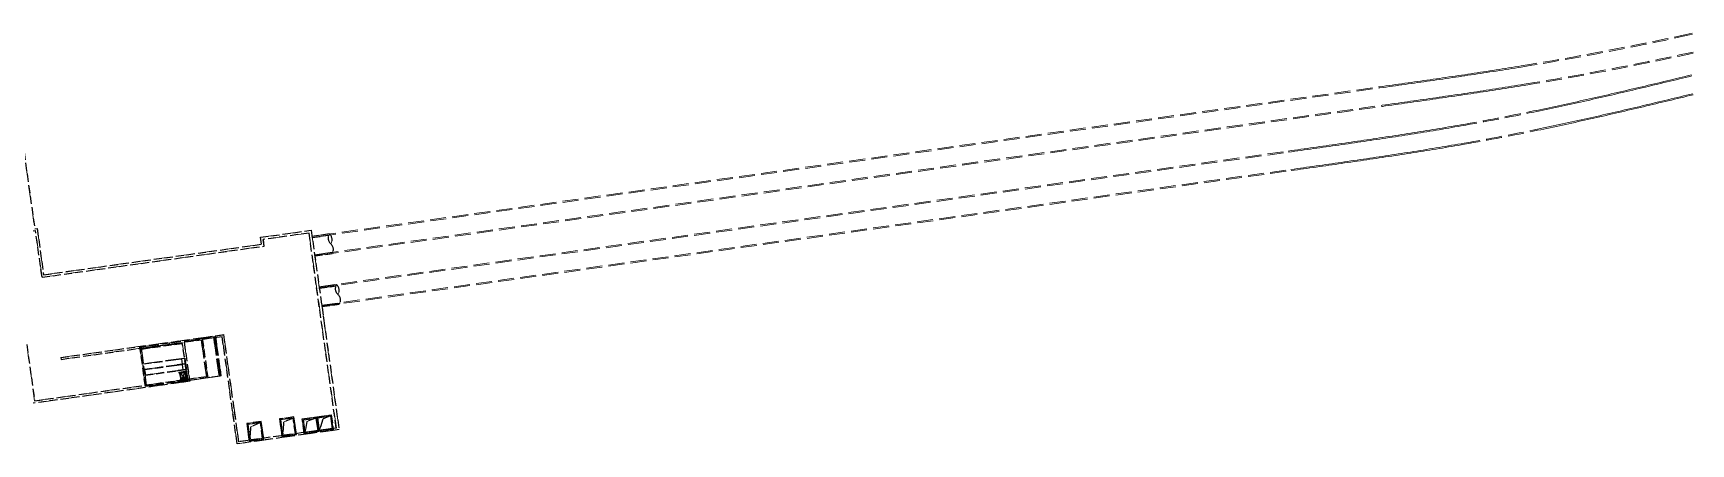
# Model space of a CAD drawing. Extents: x 0 to 531375, y 0 to 4335249.
# Drawn here: x 490131 to 490652, y 4325308 to 4325437 of the extents above; entities that cross this region are included whole.
import ezdxf

# ---------------------------------------------------------------- set-up
doc = ezdxf.new("R2010")
doc.units = 0
doc.linetypes.add('DASH', pattern=[0.35, 0.25, -0.1])
doc.layers.get('0').update_dxf_attribs({"lineweight": 15})
doc.layers.add('地铁', color=4, linetype='Continuous', lineweight=15)

# ---------------------------------------------------------------- blocks, each defined once
blk = doc.blocks.new('总图提取 2015 11 6')
at = {"layer": '地铁', "linetype": 'DASH', "lineweight": -3, "ltscale": 10}
for p, q in [((99172.31, 292959.46), (99173.05, 292959.56)), ((99175.1, 292944.91), (99173.05, 292959.56)), ((99175.1, 292944.91), (99244.94, 292954.69)), ((99244.05, 292955.27), (99243.75, 292957.45)), ((99259.01, 292958.78), (99244.65, 292956.77)), ((99244.94, 292954.69), (99244.65, 292956.77)), ((99267.59, 292897.53), (99259.01, 292958.78)), ((99265.44, 292958.52), (99259.96, 292957.76)), ((99260.01, 292957.42), (99265.27, 292958.14)), ((99260.77, 292951.97), (99266.42, 292952.75)), ((99260.82, 292951.62), (99266.26, 292952.37)), ((99267.68, 292942.57), (99262.2, 292941.81)), ((99262.24, 292941.47), (99267.51, 292942.19)), ((99263.01, 292936.02), (99268.66, 292936.8)), ((99263.06, 292935.67), (99268.49, 292936.42)), ((99170.29, 292923.73), (99172.76, 292906.08)), ((99180.99, 292919.7), (99232.23, 292926.87)), ((99181.08, 292919.11), (99219.19, 292924.44)), ((99206.35, 292922.39), (99219.06, 292924.17)), ((99206.36, 292922.34), (99219.07, 292924.12)), ((99220.82, 292912.81), (99219.19, 292924.44)), ((99236.94, 292893.23), (99232.23, 292926.87)), ((99180.99, 292919.7), (99181.08, 292919.11)), ((99207, 292917.74), (99219.71, 292919.52)), ((99207.01, 292917.69), (99219.99, 292919.51)), ((99207.01, 292917.69), (99219.72, 292919.47)), ((99207.01, 292917.65), (99216.48, 292918.97)), ((99207.25, 292915.95), (99220.08, 292917.74)), ((99207.26, 292915.91), (99220.24, 292917.72)), ((99207.26, 292915.91), (99220.24, 292917.72)), ((99207.26, 292915.91), (99220.24, 292917.72)), ((99220.08, 292917.7), (99207.26, 292915.91)), ((99216.09, 292917.18), (99220.08, 292917.74)), ((99216.35, 292918.96), (99219.84, 292919.45)), ((99216.6, 292917.17), (99220.09, 292917.66)), ((99218.9, 292919.31), (99219.14, 292917.61)), ((99219.84, 292919.45), (99220.08, 292917.74)), ((99219.99, 292919.51), (99220.24, 292917.72)), ((99220.09, 292917.66), (99220.33, 292915.96)), ((99220.24, 292917.72), (99220.49, 292915.94)), ((99172.76, 292906.08), (99220.82, 292912.81)), ((99206.74, 292917.28), (99206.89, 292916.22)), ((99206.99, 292915.5), (99207.14, 292914.44)), ((99207.26, 292915.87), (99216.73, 292917.19)), ((99207.38, 292915.56), (99207.53, 292914.49)), ((99207.5, 292914.16), (99220.33, 292915.96)), ((99207.51, 292914.12), (99220.49, 292915.94)), ((99207.51, 292914.12), (99220.49, 292915.94)), ((99220.33, 292915.92), (99207.51, 292914.12)), ((99216.34, 292915.4), (99220.33, 292915.96)), ((99218.19, 292915.1, 0), (99220.64, 292915.45, 0)), ((99218.22, 292914.87, 0), (99218.19, 292915.1, 0)), ((99218.22, 292914.87, 0), (99218.19, 292915.1, 0)), ((99218.19, 292915.1, 0), (99218.24, 292914.69, 0)), ((99218.19, 292915.1, 0), (99218.24, 292914.69, 0)), ((99218.24, 292914.69, 0), (99218.48, 292914.72, 0)), ((99218.24, 292914.69, 0), (99218.48, 292914.72, 0)), ((99218.3, 292915.12, 0), (99220.64, 292915.45, 0)), ((99218.46, 292914.9, 0), (99220.44, 292915.18, 0)), ((99218.79, 292912.52, 0), (99218.46, 292914.9, 0)), ((99218.48, 292914.72, 0), (99218.46, 292914.9, 0)), ((99218.48, 292914.72, 0), (99218.46, 292914.9, 0)), ((99218.76, 292912.7, 0), (99218.53, 292912.67, 0)), ((99218.76, 292912.7, 0), (99218.53, 292912.67, 0)), ((99218.53, 292912.67, 0), (99218.58, 292912.25, 0)), ((99218.53, 292912.67, 0), (99218.58, 292912.25, 0)), ((99218.58, 292912.25, 0), (99220.92, 292912.58, 0)), ((99218.58, 292912.25, 0), (99220.92, 292912.58, 0)), ((99218.64, 292914.77, 0), (99219.97, 292914.96, 0)), ((99218.64, 292914.77, 0), (99219.97, 292914.96, 0)), ((99218.93, 292912.69, 0), (99218.64, 292914.77, 0)), ((99220.27, 292912.88, 0), (99218.64, 292914.77, 0)), ((99218.93, 292912.69, 0), (99218.64, 292914.77, 0)), ((99220.27, 292912.88, 0), (99218.64, 292914.77, 0)), ((99218.79, 292912.52, 0), (99218.76, 292912.7, 0)), ((99218.79, 292912.52, 0), (99218.76, 292912.7, 0)), ((99219.99, 292913.45, 0), (99218.79, 292912.52, 0)), ((99219.99, 292913.45, 0), (99218.79, 292912.52, 0)), ((99220.77, 292912.8, 0), (99218.79, 292912.52, 0)), ((99218.93, 292912.69, 0), (99219.97, 292914.96, 0)), ((99218.93, 292912.69, 0), (99219.97, 292914.96, 0)), ((99220.27, 292912.88, 0), (99218.93, 292912.69, 0)), ((99220.27, 292912.88, 0), (99218.93, 292912.69, 0)), ((99219.15, 292917.53), (99219.39, 292915.83)), ((99219.97, 292914.96, 0), (99220.27, 292912.88, 0)), ((99219.97, 292914.96, 0), (99220.27, 292912.88, 0)), ((99220.44, 292915.18, 0), (99219.99, 292913.45, 0)), ((99220.44, 292915.18, 0), (99219.99, 292913.45, 0)), ((99220.17, 292914.74, 0), (99220.33, 292914.76, 0)), ((99220.17, 292914.74, 0), (99220.33, 292914.76, 0)), ((99220.39, 292913.15, 0), (99220.17, 292914.74, 0)), ((99220.39, 292913.15, 0), (99220.17, 292914.74, 0)), ((99220.33, 292914.76, 0), (99220.55, 292913.17, 0)), ((99220.33, 292914.76, 0), (99220.55, 292913.17, 0)), ((99220.55, 292913.17, 0), (99220.39, 292913.15, 0)), ((99220.55, 292913.17, 0), (99220.39, 292913.15, 0)), ((99220.44, 292915.18, 0), (99220.77, 292912.8, 0)), ((99220.86, 292913.86, 0), (99220.64, 292915.45, 0)), ((99220.8, 292912.56, 0), (99221.04, 292912.6, 0)), ((99220.8, 292912.56, 0), (99221.04, 292912.6, 0)), ((99221.04, 292912.6, 0), (99220.86, 292913.86, 0)), ((99221.04, 292912.6, 0), (99220.86, 292913.86, 0)), ((99267.59, 292897.53), (99236.94, 292893.23))]:
    blk.add_line(p, q, dxfattribs=at)
for points in [[(99166.04, 293008.55), (99172.82, 292960.14), (99173.56, 292960.24), (99175.6, 292945.68), (99244.05, 292955.27), (99243.75, 292957.45), (99259.69, 292959.68), (99263.47, 292932.75), (99263.67, 292931.28), (99268.47, 292897.04), (99236.43, 292892.56), (99231.72, 292926.2), (99219.78, 292924.53), (99221.51, 292912.2), (99172.27, 292905.3)], [(99225.47, 292925.73), (99229.6, 292926.31), (99231.34, 292913.88), (99227.21, 292913.3)], [(99225.47, 292925.73), (99229.31, 292926.26), (99231.05, 292913.84), (99227.21, 292913.3)], [(99225.47, 292925.73), (99229.01, 292926.22), (99230.75, 292913.79), (99227.21, 292913.3)], [(99243.72, 292899.23), (99240.67, 292897.92), (99240.46, 292893.73)], [(99254.02, 292900.67), (99250.97, 292899.36), (99250.76, 292895.17)], [(99261.19, 292900.67), (99258.35, 292899.57), (99257.79, 292896.15)], [(99265.75, 292901.31), (99263.35, 292900.33), (99262.34, 292896.79)]]:
    blk.add_lwpolyline(points, dxfattribs=at)
for points in [[(99205.86, 292922.98), (99225.47, 292925.73), (99227.21, 292913.3), (99207.6, 292910.55)], [(99206.32, 292922.64), (99225.13, 292925.28), (99226.76, 292913.64), (99207.94, 292911)], [(99243.98, 292899.57), (99239.42, 292898.93), (99240.2, 292893.39), (99244.76, 292894.02)], [(99243.72, 292899.23), (99239.76, 292898.68), (99240.46, 292893.73), (99244.42, 292894.28)], [(99254.28, 292901.01), (99249.72, 292900.38), (99250.5, 292894.83), (99255.05, 292895.47)], [(99254.02, 292900.67), (99250.06, 292900.12), (99250.75, 292895.17), (99254.72, 292895.72)], [(99256.89, 292900.37), (99261.45, 292901.01), (99262.09, 292896.45), (99257.53, 292895.81)], [(99257.23, 292900.11), (99261.19, 292900.67), (99261.75, 292896.71), (99257.79, 292896.15)], [(99261.45, 292901.01), (99266, 292901.65), (99266.64, 292897.09), (99262.09, 292896.45)], [(99261.79, 292900.75), (99265.75, 292901.31), (99266.3, 292897.35), (99262.34, 292896.79)]]:
    blk.add_lwpolyline(points, close=True, dxfattribs=at)
at = {"layer": '地铁', "linetype": 'DASH', "lineweight": -3, "ltscale": 10, "extrusion": (-8.07282e-12, 1.72208e-12, -1)}
for centre, start_param, end_param in [((99267.75, 292957.26), 3.16363, 4.427494), ((99263.55, 292956.7), 0.022037, 1.285901), ((99263.95, 292953.63), 0.022037, 1.285901), ((99269.98, 292941.31), 3.16363, 4.427494), ((99265.78, 292940.75), 0.022037, 1.285901), ((99266.19, 292937.68), 0.022037, 1.285901)]:
    blk.add_ellipse(centre, major_axis=(1.86, 1.86), ratio=1, start_param=start_param, end_param=end_param, dxfattribs=at)
blk = doc.blocks.new('A$C1FB5052D')
blk.add_blockref('总图提取 2015 11 6', (-107044.53, -294821.73))
blk = doc.blocks.new('天津2000地铁')
at = {"layer": '地铁', "linetype": 'DASH', "ltscale": 20}
for p, q in [((-7352.74, -1800.55), (-7351.76, -1800.34)), ((-7352.66, -1800.89), (-7351.69, -1800.68)), ((-7351.76, -1800.34), (-7350.79, -1800.12)), ((-7351.69, -1800.68), (-7350.71, -1800.47)), ((-7351.49, -1806.27), (-7350.51, -1806.05)), ((-7351.42, -1806.61), (-7350.44, -1806.4)), ((-7422.3, -1813.17), (-7421.32, -1813.02)), ((-7421.32, -1813.02), (-7420.33, -1812.87)), ((-7420.33, -1812.87), (-7419.34, -1812.73)), ((-7420.28, -1813.22), (-7419.29, -1813.07)), ((-7419.34, -1812.73), (-7418.35, -1812.58)), ((-7419.29, -1813.07), (-7418.3, -1812.92)), ((-7418.35, -1812.58), (-7417.37, -1812.43)), ((-7418.3, -1812.92), (-7417.32, -1812.77)), ((-7417.37, -1812.43), (-7416.38, -1812.28)), ((-7417.32, -1812.77), (-7416.33, -1812.62)), ((-7416.38, -1812.28), (-7415.4, -1812.13)), ((-7416.33, -1812.62), (-7415.34, -1812.47)), ((-7415.4, -1812.13), (-7414.41, -1811.98)), ((-7415.34, -1812.47), (-7414.36, -1812.32)), ((-7414.41, -1811.98), (-7413.42, -1811.82)), ((-7414.36, -1812.32), (-7413.37, -1812.17)), ((-7413.42, -1811.82), (-7412.44, -1811.67)), ((-7413.37, -1812.17), (-7412.38, -1812.02)), ((-7412.44, -1811.67), (-7411.45, -1811.52)), ((-7412.38, -1812.02), (-7411.4, -1811.86)), ((-7411.45, -1811.52), (-7410.47, -1811.36)), ((-7411.4, -1811.86), (-7410.41, -1811.71)), ((-7410.47, -1811.36), (-7409.48, -1811.21)), ((-7410.41, -1811.71), (-7409.43, -1811.55)), ((-7409.48, -1811.21), (-7408.5, -1811.05)), ((-7409.43, -1811.55), (-7408.44, -1811.4)), ((-7408.5, -1811.05), (-7407.51, -1810.89)), ((-7408.44, -1811.4), (-7407.46, -1811.24)), ((-7407.51, -1810.89), (-7406.53, -1810.74)), ((-7407.46, -1811.24), (-7406.47, -1811.08)), ((-7406.53, -1810.74), (-7405.54, -1810.58)), ((-7406.47, -1811.08), (-7405.49, -1810.92)), ((-7405.54, -1810.58), (-7404.56, -1810.42)), ((-7405.49, -1810.92), (-7404.5, -1810.76)), ((-7782.09, -1863.63), (-7449.01, -1816.98)), ((-7782.04, -1863.98), (-7448.96, -1817.33)), ((-7449.01, -1816.98), (-7448.02, -1816.84)), ((-7448.96, -1817.33), (-7447.97, -1817.19)), ((-7448.02, -1816.84), (-7447.03, -1816.7)), ((-7447.97, -1817.19), (-7446.98, -1817.05)), ((-7447.03, -1816.7), (-7446.04, -1816.57)), ((-7446.98, -1817.05), (-7445.99, -1816.91)), ((-7446.04, -1816.57), (-7445.05, -1816.43)), ((-7445.99, -1816.91), (-7445, -1816.77)), ((-7445.05, -1816.43), (-7444.06, -1816.29)), ((-7445, -1816.77), (-7444.01, -1816.63)), ((-7444.06, -1816.29), (-7443.07, -1816.15)), ((-7444.01, -1816.63), (-7443.02, -1816.5)), ((-7443.07, -1816.15), (-7442.08, -1816.01)), ((-7443.02, -1816.5), (-7442.03, -1816.36)), ((-7442.08, -1816.01), (-7441.09, -1815.87)), ((-7442.03, -1816.36), (-7441.04, -1816.22)), ((-7441.09, -1815.87), (-7440.1, -1815.73)), ((-7441.04, -1816.22), (-7440.05, -1816.08)), ((-7440.1, -1815.73), (-7439.11, -1815.59)), ((-7440.05, -1816.08), (-7439.06, -1815.94)), ((-7439.11, -1815.59), (-7438.12, -1815.45)), ((-7439.06, -1815.94), (-7438.07, -1815.8)), ((-7438.12, -1815.45), (-7437.13, -1815.31)), ((-7438.07, -1815.8), (-7437.08, -1815.66)), ((-7437.13, -1815.31), (-7436.14, -1815.17)), ((-7437.08, -1815.66), (-7436.09, -1815.52)), ((-7436.14, -1815.17), (-7435.15, -1815.03)), ((-7436.09, -1815.52), (-7435.1, -1815.38)), ((-7435.15, -1815.03), (-7434.16, -1814.89)), ((-7435.1, -1815.38), (-7434.11, -1815.24)), ((-7434.16, -1814.89), (-7433.17, -1814.75)), ((-7434.11, -1815.24), (-7433.12, -1815.09)), ((-7433.17, -1814.75), (-7432.18, -1814.61)), ((-7433.12, -1815.09), (-7432.13, -1814.95)), ((-7432.18, -1814.61), (-7431.2, -1814.46)), ((-7432.13, -1814.95), (-7431.15, -1814.81)), ((-7431.2, -1814.46), (-7430.21, -1814.32)), ((-7431.15, -1814.81), (-7430.16, -1814.67)), ((-7430.21, -1814.32), (-7429.22, -1814.18)), ((-7430.16, -1814.67), (-7429.17, -1814.53)), ((-7429.22, -1814.18), (-7428.23, -1814.04)), ((-7429.17, -1814.53), (-7428.18, -1814.38)), ((-7428.23, -1814.04), (-7427.24, -1813.89)), ((-7428.18, -1814.38), (-7427.19, -1814.24)), ((-7427.24, -1813.89), (-7426.25, -1813.75)), ((-7427.19, -1814.24), (-7426.2, -1814.1)), ((-7426.25, -1813.75), (-7425.27, -1813.6)), ((-7426.2, -1814.1), (-7425.22, -1813.95)), ((-7425.27, -1813.6), (-7424.28, -1813.46)), ((-7425.22, -1813.95), (-7424.23, -1813.81)), ((-7424.28, -1813.46), (-7423.29, -1813.31)), ((-7424.23, -1813.81), (-7423.24, -1813.66)), ((-7423.29, -1813.31), (-7422.3, -1813.17)), ((-7423.24, -1813.66), (-7422.25, -1813.51)), ((-7422.25, -1813.51), (-7421.26, -1813.37)), ((-7421.26, -1813.37), (-7420.28, -1813.22)), ((-7417.48, -1818.36), (-7416.49, -1818.21)), ((-7416.49, -1818.21), (-7415.5, -1818.06)), ((-7415.5, -1818.06), (-7414.51, -1817.91)), ((-7415.45, -1818.41), (-7414.46, -1818.26)), ((-7414.51, -1817.91), (-7413.52, -1817.76)), ((-7414.46, -1818.26), (-7413.47, -1818.1)), ((-7413.52, -1817.76), (-7412.53, -1817.61)), ((-7413.47, -1818.1), (-7412.48, -1817.95)), ((-7412.53, -1817.61), (-7411.54, -1817.45)), ((-7412.48, -1817.95), (-7411.49, -1817.8)), ((-7411.54, -1817.45), (-7410.55, -1817.3)), ((-7411.49, -1817.8), (-7410.5, -1817.64)), ((-7410.55, -1817.3), (-7409.56, -1817.14)), ((-7410.5, -1817.64), (-7409.51, -1817.49)), ((-7409.56, -1817.14), (-7408.57, -1816.99)), ((-7409.51, -1817.49), (-7408.52, -1817.33)), ((-7408.57, -1816.99), (-7407.58, -1816.83)), ((-7408.52, -1817.33), (-7407.53, -1817.17)), ((-7407.58, -1816.83), (-7406.59, -1816.67)), ((-7407.53, -1817.17), (-7406.53, -1817.02)), ((-7406.59, -1816.67), (-7405.6, -1816.51)), ((-7406.53, -1817.02), (-7405.54, -1816.86)), ((-7405.6, -1816.51), (-7404.61, -1816.35)), ((-7405.54, -1816.86), (-7404.55, -1816.7)), ((-7404.61, -1816.35), (-7403.62, -1816.19)), ((-7404.55, -1816.7), (-7403.56, -1816.54)), ((-7372.39, -1818.33), (-7371.42, -1818.11)), ((-7371.42, -1818.11), (-7370.45, -1817.88)), ((-7371.34, -1818.45), (-7370.37, -1818.22)), ((-7370.45, -1817.88), (-7369.48, -1817.65)), ((-7370.37, -1818.22), (-7369.4, -1817.99)), ((-7369.48, -1817.65), (-7368.51, -1817.42)), ((-7369.4, -1817.99), (-7368.43, -1817.76)), ((-7368.51, -1817.42), (-7367.53, -1817.19)), ((-7368.43, -1817.76), (-7367.45, -1817.53)), ((-7367.53, -1817.19), (-7366.56, -1816.96)), ((-7367.45, -1817.53), (-7366.48, -1817.3)), ((-7366.56, -1816.96), (-7365.59, -1816.73)), ((-7366.48, -1817.3), (-7365.51, -1817.07)), ((-7365.59, -1816.73), (-7364.62, -1816.5)), ((-7365.51, -1817.07), (-7364.54, -1816.84)), ((-7364.62, -1816.5), (-7363.65, -1816.27)), ((-7364.54, -1816.84), (-7363.57, -1816.61)), ((-7363.65, -1816.27), (-7362.68, -1816.04)), ((-7363.57, -1816.61), (-7362.6, -1816.38)), ((-7362.68, -1816.04), (-7361.71, -1815.81)), ((-7362.6, -1816.38), (-7361.62, -1816.15)), ((-7361.71, -1815.81), (-7360.73, -1815.58)), ((-7361.62, -1816.15), (-7360.65, -1815.92)), ((-7360.73, -1815.58), (-7359.76, -1815.34)), ((-7360.65, -1815.92), (-7359.68, -1815.68)), ((-7359.76, -1815.34), (-7358.79, -1815.11)), ((-7359.68, -1815.68), (-7358.71, -1815.45)), ((-7358.79, -1815.11), (-7357.82, -1814.88)), ((-7358.71, -1815.45), (-7357.74, -1815.22)), ((-7357.82, -1814.88), (-7356.85, -1814.64)), ((-7357.74, -1815.22), (-7356.77, -1814.98)), ((-7356.85, -1814.64), (-7355.88, -1814.41)), ((-7356.77, -1814.98), (-7355.79, -1814.75)), ((-7355.88, -1814.41), (-7354.9, -1814.18)), ((-7355.79, -1814.75), (-7354.82, -1814.52)), ((-7354.9, -1814.18), (-7353.93, -1813.94)), ((-7354.82, -1814.52), (-7353.85, -1814.28)), ((-7353.93, -1813.94), (-7352.96, -1813.71)), ((-7353.85, -1814.28), (-7352.88, -1814.05)), ((-7352.96, -1813.71), (-7351.99, -1813.47)), ((-7352.88, -1814.05), (-7351.91, -1813.81)), ((-7351.99, -1813.47), (-7351.02, -1813.24)), ((-7351.91, -1813.81), (-7350.94, -1813.58)), ((-7781.27, -1869.42), (-7448.2, -1822.77)), ((-7781.23, -1869.77), (-7448.15, -1823.12)), ((-7448.2, -1822.77), (-7447.21, -1822.64)), ((-7448.15, -1823.12), (-7447.16, -1822.98)), ((-7447.21, -1822.64), (-7446.22, -1822.5)), ((-7447.16, -1822.98), (-7446.17, -1822.84)), ((-7446.22, -1822.5), (-7445.23, -1822.36)), ((-7446.17, -1822.84), (-7445.18, -1822.71)), ((-7445.23, -1822.36), (-7444.23, -1822.22)), ((-7445.18, -1822.71), (-7444.19, -1822.57)), ((-7444.23, -1822.22), (-7443.24, -1822.08)), ((-7444.19, -1822.57), (-7443.2, -1822.43)), ((-7443.24, -1822.08), (-7442.25, -1821.94)), ((-7443.2, -1822.43), (-7442.2, -1822.29)), ((-7442.25, -1821.94), (-7441.26, -1821.8)), ((-7442.2, -1822.29), (-7441.21, -1822.15)), ((-7441.26, -1821.8), (-7440.27, -1821.66)), ((-7441.21, -1822.15), (-7440.22, -1822.01)), ((-7440.27, -1821.66), (-7439.28, -1821.52)), ((-7440.22, -1822.01), (-7439.23, -1821.87)), ((-7439.28, -1821.52), (-7438.29, -1821.38)), ((-7439.23, -1821.87), (-7438.24, -1821.73)), ((-7438.29, -1821.38), (-7437.3, -1821.24)), ((-7438.24, -1821.73), (-7437.25, -1821.59)), ((-7437.3, -1821.24), (-7436.31, -1821.1)), ((-7437.25, -1821.59), (-7436.26, -1821.45)), ((-7436.31, -1821.1), (-7435.32, -1820.96)), ((-7436.26, -1821.45), (-7435.27, -1821.31)), ((-7435.32, -1820.96), (-7434.33, -1820.82)), ((-7435.27, -1821.31), (-7434.28, -1821.17)), ((-7434.33, -1820.82), (-7433.34, -1820.68)), ((-7434.28, -1821.17), (-7433.29, -1821.03)), ((-7433.34, -1820.68), (-7432.35, -1820.54)), ((-7433.29, -1821.03), (-7432.3, -1820.89)), ((-7432.35, -1820.54), (-7431.35, -1820.4)), ((-7432.3, -1820.89), (-7431.31, -1820.74)), ((-7431.35, -1820.4), (-7430.36, -1820.26)), ((-7431.31, -1820.74), (-7430.31, -1820.6)), ((-7430.36, -1820.26), (-7429.37, -1820.11)), ((-7430.31, -1820.6), (-7429.32, -1820.46)), ((-7429.37, -1820.11), (-7428.38, -1819.97)), ((-7429.32, -1820.46), (-7428.33, -1820.32)), ((-7428.38, -1819.97), (-7427.39, -1819.83)), ((-7428.33, -1820.32), (-7427.34, -1820.17)), ((-7427.39, -1819.83), (-7426.4, -1819.68)), ((-7427.34, -1820.17), (-7426.35, -1820.03)), ((-7426.4, -1819.68), (-7425.41, -1819.54)), ((-7426.35, -1820.03), (-7425.36, -1819.88)), ((-7425.41, -1819.54), (-7424.42, -1819.39)), ((-7425.36, -1819.88), (-7424.37, -1819.74)), ((-7424.42, -1819.39), (-7423.43, -1819.25)), ((-7424.37, -1819.74), (-7423.38, -1819.59)), ((-7423.43, -1819.25), (-7422.44, -1819.1)), ((-7423.38, -1819.59), (-7422.39, -1819.45)), ((-7422.44, -1819.1), (-7421.45, -1818.95)), ((-7422.39, -1819.45), (-7421.4, -1819.3)), ((-7421.45, -1818.95), (-7420.46, -1818.81)), ((-7421.4, -1819.3), (-7420.4, -1819.15)), ((-7420.46, -1818.81), (-7419.46, -1818.66)), ((-7420.4, -1819.15), (-7419.41, -1819.01)), ((-7419.46, -1818.66), (-7418.47, -1818.51)), ((-7419.41, -1819.01), (-7418.42, -1818.86)), ((-7418.47, -1818.51), (-7417.48, -1818.36)), ((-7418.42, -1818.86), (-7417.43, -1818.71)), ((-7417.43, -1818.71), (-7416.44, -1818.56)), ((-7416.44, -1818.56), (-7415.45, -1818.41)), ((-7395.75, -1823.56), (-7394.78, -1823.35)), ((-7394.78, -1823.35), (-7393.8, -1823.15)), ((-7394.71, -1823.7), (-7393.73, -1823.49)), ((-7393.8, -1823.15), (-7392.83, -1822.94)), ((-7393.73, -1823.49), (-7392.76, -1823.28)), ((-7392.83, -1822.94), (-7391.85, -1822.73)), ((-7392.76, -1823.28), (-7391.78, -1823.07)), ((-7391.85, -1822.73), (-7390.88, -1822.52)), ((-7391.78, -1823.07), (-7390.81, -1822.86)), ((-7390.88, -1822.52), (-7389.91, -1822.3)), ((-7390.81, -1822.86), (-7389.83, -1822.65)), ((-7389.91, -1822.3), (-7388.93, -1822.09)), ((-7389.83, -1822.65), (-7388.86, -1822.43)), ((-7388.93, -1822.09), (-7387.96, -1821.88)), ((-7388.86, -1822.43), (-7387.88, -1822.22)), ((-7387.96, -1821.88), (-7386.98, -1821.66)), ((-7387.88, -1822.22), (-7386.91, -1822)), ((-7386.98, -1821.66), (-7386.01, -1821.44)), ((-7386.91, -1822), (-7385.93, -1821.79)), ((-7386.01, -1821.44), (-7385.04, -1821.23)), ((-7385.93, -1821.79), (-7384.96, -1821.57)), ((-7385.04, -1821.23), (-7384.06, -1821.01)), ((-7384.96, -1821.57), (-7383.99, -1821.35)), ((-7384.06, -1821.01), (-7383.09, -1820.79)), ((-7383.99, -1821.35), (-7383.01, -1821.13)), ((-7383.09, -1820.79), (-7382.12, -1820.57)), ((-7383.01, -1821.13), (-7382.04, -1820.91)), ((-7382.12, -1820.57), (-7381.15, -1820.35)), ((-7382.04, -1820.91), (-7381.07, -1820.69)), ((-7381.15, -1820.35), (-7380.17, -1820.13)), ((-7381.07, -1820.69), (-7380.09, -1820.47)), ((-7380.17, -1820.13), (-7379.2, -1819.91)), ((-7380.09, -1820.47), (-7379.12, -1820.25)), ((-7379.2, -1819.91), (-7378.23, -1819.69)), ((-7379.12, -1820.25), (-7378.15, -1820.03)), ((-7378.23, -1819.69), (-7377.25, -1819.46)), ((-7378.15, -1820.03), (-7377.18, -1819.8)), ((-7377.25, -1819.46), (-7376.28, -1819.24)), ((-7377.18, -1819.8), (-7376.2, -1819.58)), ((-7376.28, -1819.24), (-7375.31, -1819.01)), ((-7376.2, -1819.58), (-7375.23, -1819.35)), ((-7375.31, -1819.01), (-7374.34, -1818.79)), ((-7375.23, -1819.35), (-7374.26, -1819.13)), ((-7374.34, -1818.79), (-7373.37, -1818.56)), ((-7374.26, -1819.13), (-7373.29, -1818.9)), ((-7373.37, -1818.56), (-7372.39, -1818.33)), ((-7373.29, -1818.9), (-7372.31, -1818.68)), ((-7372.31, -1818.68), (-7371.34, -1818.45)), ((-7369.12, -1823.58), (-7368.14, -1823.35)), ((-7368.14, -1823.35), (-7367.17, -1823.12)), ((-7368.06, -1823.69), (-7367.09, -1823.46)), ((-7367.17, -1823.12), (-7366.19, -1822.89)), ((-7367.09, -1823.46), (-7366.11, -1823.23)), ((-7366.19, -1822.89), (-7365.22, -1822.66)), ((-7366.11, -1823.23), (-7365.14, -1823)), ((-7365.22, -1822.66), (-7364.24, -1822.43)), ((-7365.14, -1823), (-7364.16, -1822.77)), ((-7364.24, -1822.43), (-7363.27, -1822.19)), ((-7364.16, -1822.77), (-7363.19, -1822.53)), ((-7363.27, -1822.19), (-7362.29, -1821.96)), ((-7363.19, -1822.53), (-7362.21, -1822.3)), ((-7362.29, -1821.96), (-7361.32, -1821.73)), ((-7362.21, -1822.3), (-7361.24, -1822.07)), ((-7361.32, -1821.73), (-7360.35, -1821.5)), ((-7361.24, -1822.07), (-7360.27, -1821.84)), ((-7360.35, -1821.5), (-7359.37, -1821.26)), ((-7360.27, -1821.84), (-7359.29, -1821.61)), ((-7359.37, -1821.26), (-7358.4, -1821.03)), ((-7359.29, -1821.61), (-7358.32, -1821.37)), ((-7358.4, -1821.03), (-7357.43, -1820.8)), ((-7358.32, -1821.37), (-7357.34, -1821.14)), ((-7357.43, -1820.8), (-7356.45, -1820.56)), ((-7357.34, -1821.14), (-7356.37, -1820.91)), ((-7356.45, -1820.56), (-7355.48, -1820.33)), ((-7356.37, -1820.91), (-7355.4, -1820.67)), ((-7355.48, -1820.33), (-7354.51, -1820.1)), ((-7355.4, -1820.67), (-7354.43, -1820.44)), ((-7354.51, -1820.1), (-7353.53, -1819.86)), ((-7354.43, -1820.44), (-7353.45, -1820.2)), ((-7353.53, -1819.86), (-7352.56, -1819.63)), ((-7353.45, -1820.2), (-7352.48, -1819.97)), ((-7352.56, -1819.63), (-7351.59, -1819.39)), ((-7352.48, -1819.97), (-7351.51, -1819.73)), ((-7351.59, -1819.39), (-7350.62, -1819.16)), ((-7351.51, -1819.73), (-7350.54, -1819.5)), ((-7400.63, -1824.58), (-7399.65, -1824.38)), ((-7400.56, -1824.92), (-7399.58, -1824.72)), ((-7399.65, -1824.38), (-7398.68, -1824.18)), ((-7399.58, -1824.72), (-7398.61, -1824.52)), ((-7398.68, -1824.18), (-7397.7, -1823.97)), ((-7398.61, -1824.52), (-7397.63, -1824.31)), ((-7397.7, -1823.97), (-7396.73, -1823.77)), ((-7397.63, -1824.31), (-7396.66, -1824.11)), ((-7396.73, -1823.77), (-7395.75, -1823.56)), ((-7396.66, -1824.11), (-7395.68, -1823.9)), ((-7395.68, -1823.9), (-7394.71, -1823.7)), ((-7392.58, -1828.87), (-7391.6, -1828.66)), ((-7391.6, -1828.66), (-7390.62, -1828.44)), ((-7390.62, -1828.44), (-7389.64, -1828.23)), ((-7390.54, -1828.79), (-7389.56, -1828.57)), ((-7389.64, -1828.23), (-7388.66, -1828.02)), ((-7389.56, -1828.57), (-7388.58, -1828.36)), ((-7388.66, -1828.02), (-7387.68, -1827.8)), ((-7388.58, -1828.36), (-7387.6, -1828.15)), ((-7387.68, -1827.8), (-7386.7, -1827.59)), ((-7387.6, -1828.15), (-7386.63, -1827.93)), ((-7386.7, -1827.59), (-7385.72, -1827.37)), ((-7386.63, -1827.93), (-7385.65, -1827.71)), ((-7385.72, -1827.37), (-7384.74, -1827.16)), ((-7385.65, -1827.71), (-7384.67, -1827.5)), ((-7384.74, -1827.16), (-7383.76, -1826.94)), ((-7384.67, -1827.5), (-7383.69, -1827.28)), ((-7383.76, -1826.94), (-7382.79, -1826.72)), ((-7383.69, -1827.28), (-7382.71, -1827.06)), ((-7382.79, -1826.72), (-7381.81, -1826.5)), ((-7382.71, -1827.06), (-7381.73, -1826.84)), ((-7381.81, -1826.5), (-7380.83, -1826.28)), ((-7381.73, -1826.84), (-7380.75, -1826.62)), ((-7380.83, -1826.28), (-7379.85, -1826.06)), ((-7380.75, -1826.62), (-7379.78, -1826.4)), ((-7379.85, -1826.06), (-7378.88, -1825.83)), ((-7379.78, -1826.4), (-7378.8, -1826.18)), ((-7378.88, -1825.83), (-7377.9, -1825.61)), ((-7378.8, -1826.18), (-7377.82, -1825.95)), ((-7377.9, -1825.61), (-7376.92, -1825.39)), ((-7377.82, -1825.95), (-7376.84, -1825.73)), ((-7376.92, -1825.39), (-7375.95, -1825.16)), ((-7376.84, -1825.73), (-7375.87, -1825.5)), ((-7375.95, -1825.16), (-7374.97, -1824.94)), ((-7375.87, -1825.5), (-7374.89, -1825.28)), ((-7374.97, -1824.94), (-7373.99, -1824.71)), ((-7374.89, -1825.28), (-7373.91, -1825.05)), ((-7373.99, -1824.71), (-7373.02, -1824.49)), ((-7373.91, -1825.05), (-7372.94, -1824.83)), ((-7373.02, -1824.49), (-7372.04, -1824.26)), ((-7372.94, -1824.83), (-7371.96, -1824.6)), ((-7372.04, -1824.26), (-7371.07, -1824.03)), ((-7371.96, -1824.6), (-7370.99, -1824.37)), ((-7371.07, -1824.03), (-7370.09, -1823.8)), ((-7370.99, -1824.37), (-7370.01, -1824.14)), ((-7370.09, -1823.8), (-7369.12, -1823.58)), ((-7370.01, -1824.14), (-7369.04, -1823.92)), ((-7369.04, -1823.92), (-7368.06, -1823.69)), ((-7454.98, -1833.93), (-7453.99, -1833.78)), ((-7453.99, -1833.78), (-7453.01, -1833.64)), ((-7453.01, -1833.64), (-7452.02, -1833.49)), ((-7452.95, -1833.98), (-7451.97, -1833.84)), ((-7452.02, -1833.49), (-7451.03, -1833.35)), ((-7451.97, -1833.84), (-7450.98, -1833.69)), ((-7451.03, -1833.35), (-7450.04, -1833.2)), ((-7450.98, -1833.69), (-7449.99, -1833.54)), ((-7450.04, -1833.2), (-7449.06, -1833.05)), ((-7449.99, -1833.54), (-7449, -1833.4)), ((-7449.06, -1833.05), (-7448.07, -1832.9)), ((-7449, -1833.4), (-7448.02, -1833.25)), ((-7448.07, -1832.9), (-7447.08, -1832.75)), ((-7448.02, -1833.25), (-7447.03, -1833.1)), ((-7447.08, -1832.75), (-7446.1, -1832.6)), ((-7447.03, -1833.1), (-7446.04, -1832.95)), ((-7446.1, -1832.6), (-7445.11, -1832.45)), ((-7446.04, -1832.95), (-7445.06, -1832.8)), ((-7445.11, -1832.45), (-7444.12, -1832.3)), ((-7445.06, -1832.8), (-7444.07, -1832.65)), ((-7444.12, -1832.3), (-7443.14, -1832.15)), ((-7444.07, -1832.65), (-7443.08, -1832.5)), ((-7443.14, -1832.15), (-7442.15, -1832)), ((-7443.08, -1832.5), (-7442.1, -1832.35)), ((-7442.15, -1832), (-7441.17, -1831.85)), ((-7442.1, -1832.35), (-7441.11, -1832.19)), ((-7441.17, -1831.85), (-7440.18, -1831.69)), ((-7441.11, -1832.19), (-7440.13, -1832.04)), ((-7440.18, -1831.69), (-7439.2, -1831.54)), ((-7440.13, -1832.04), (-7439.14, -1831.88)), ((-7439.2, -1831.54), (-7438.21, -1831.38)), ((-7439.14, -1831.88), (-7438.16, -1831.73)), ((-7438.21, -1831.38), (-7437.23, -1831.22)), ((-7438.16, -1831.73), (-7437.17, -1831.57)), ((-7437.23, -1831.22), (-7436.24, -1831.07)), ((-7437.17, -1831.57), (-7436.19, -1831.41)), ((-7436.24, -1831.07), (-7435.26, -1830.91)), ((-7436.19, -1831.41), (-7435.2, -1831.25)), ((-7435.26, -1830.91), (-7434.27, -1830.75)), ((-7435.2, -1831.25), (-7434.22, -1831.09)), ((-7434.27, -1830.75), (-7433.29, -1830.59)), ((-7434.22, -1831.09), (-7433.23, -1830.93)), ((-7433.29, -1830.59), (-7432.31, -1830.43)), ((-7433.23, -1830.93), (-7432.25, -1830.77)), ((-7432.31, -1830.43), (-7431.32, -1830.26)), ((-7432.25, -1830.77), (-7431.27, -1830.61)), ((-7431.32, -1830.26), (-7430.34, -1830.1)), ((-7431.27, -1830.61), (-7430.28, -1830.45)), ((-7430.34, -1830.1), (-7429.36, -1829.94)), ((-7430.28, -1830.45), (-7429.3, -1830.28)), ((-7429.36, -1829.94), (-7428.37, -1829.77)), ((-7429.3, -1830.28), (-7428.32, -1830.12)), ((-7428.37, -1829.77), (-7427.39, -1829.6)), ((-7428.32, -1830.12), (-7427.33, -1829.95)), ((-7427.39, -1829.6), (-7426.41, -1829.44)), ((-7427.33, -1829.95), (-7426.35, -1829.78)), ((-7426.41, -1829.44), (-7425.43, -1829.27)), ((-7426.35, -1829.78), (-7425.37, -1829.61)), ((-7425.43, -1829.27), (-7424.45, -1829.1)), ((-7425.37, -1829.61), (-7424.39, -1829.44)), ((-7424.45, -1829.1), (-7423.46, -1828.93)), ((-7424.39, -1829.44), (-7423.4, -1829.27)), ((-7399.45, -1830.31), (-7398.47, -1830.11)), ((-7399.38, -1830.65), (-7398.4, -1830.45)), ((-7398.47, -1830.11), (-7397.49, -1829.9)), ((-7398.4, -1830.45), (-7397.42, -1830.25)), ((-7397.49, -1829.9), (-7396.5, -1829.7)), ((-7397.42, -1830.25), (-7396.43, -1830.04)), ((-7396.5, -1829.7), (-7395.52, -1829.49)), ((-7396.43, -1830.04), (-7395.45, -1829.83)), ((-7395.52, -1829.49), (-7394.54, -1829.28)), ((-7395.45, -1829.83), (-7394.47, -1829.63)), ((-7394.54, -1829.28), (-7393.56, -1829.08)), ((-7394.47, -1829.63), (-7393.49, -1829.42)), ((-7393.56, -1829.08), (-7392.58, -1828.87)), ((-7393.49, -1829.42), (-7392.51, -1829.21)), ((-7392.51, -1829.21), (-7391.52, -1829)), ((-7391.52, -1829), (-7390.54, -1828.79)), ((-7782.34, -1879.82), (-7477.73, -1837.16)), ((-7782.29, -1880.17), (-7477.69, -1837.51)), ((-7477.73, -1837.16), (-7476.74, -1837.02)), ((-7477.69, -1837.51), (-7476.7, -1837.37)), ((-7476.74, -1837.02), (-7475.75, -1836.88)), ((-7476.7, -1837.37), (-7475.71, -1837.23)), ((-7475.75, -1836.88), (-7474.76, -1836.74)), ((-7475.71, -1837.23), (-7474.71, -1837.09)), ((-7474.76, -1836.74), (-7473.77, -1836.61)), ((-7474.71, -1837.09), (-7473.72, -1836.95)), ((-7473.77, -1836.61), (-7472.78, -1836.47)), ((-7473.72, -1836.95), (-7472.73, -1836.81)), ((-7472.78, -1836.47), (-7471.79, -1836.33)), ((-7472.73, -1836.81), (-7471.74, -1836.67)), ((-7471.79, -1836.33), (-7470.8, -1836.19)), ((-7471.74, -1836.67), (-7470.75, -1836.54)), ((-7470.8, -1836.19), (-7469.81, -1836.05)), ((-7470.75, -1836.54), (-7469.77, -1836.4)), ((-7469.81, -1836.05), (-7468.82, -1835.91)), ((-7469.77, -1836.4), (-7468.78, -1836.26)), ((-7468.82, -1835.91), (-7467.83, -1835.77)), ((-7468.78, -1836.26), (-7467.79, -1836.12)), ((-7467.83, -1835.77), (-7466.85, -1835.63)), ((-7467.79, -1836.12), (-7466.8, -1835.98)), ((-7466.85, -1835.63), (-7465.86, -1835.49)), ((-7466.8, -1835.98), (-7465.81, -1835.84)), ((-7465.86, -1835.49), (-7464.87, -1835.35)), ((-7465.81, -1835.84), (-7464.82, -1835.7)), ((-7464.87, -1835.35), (-7463.88, -1835.21)), ((-7464.82, -1835.7), (-7463.83, -1835.56)), ((-7463.88, -1835.21), (-7462.89, -1835.07)), ((-7463.83, -1835.56), (-7462.84, -1835.42)), ((-7462.89, -1835.07), (-7461.9, -1834.93)), ((-7462.84, -1835.42), (-7461.85, -1835.27)), ((-7461.9, -1834.93), (-7460.91, -1834.79)), ((-7461.85, -1835.27), (-7460.86, -1835.13)), ((-7460.91, -1834.79), (-7459.92, -1834.64)), ((-7460.86, -1835.13), (-7459.87, -1834.99)), ((-7459.92, -1834.64), (-7458.93, -1834.5)), ((-7459.87, -1834.99), (-7458.88, -1834.85)), ((-7458.93, -1834.5), (-7457.95, -1834.36)), ((-7458.88, -1834.85), (-7457.9, -1834.71)), ((-7457.95, -1834.36), (-7456.96, -1834.22)), ((-7457.9, -1834.71), (-7456.91, -1834.56)), ((-7456.96, -1834.22), (-7455.97, -1834.07)), ((-7456.91, -1834.56), (-7455.92, -1834.42)), ((-7455.97, -1834.07), (-7454.98, -1833.93)), ((-7455.92, -1834.42), (-7454.93, -1834.27)), ((-7454.93, -1834.27), (-7453.94, -1834.13)), ((-7453.94, -1834.13), (-7452.95, -1833.98)), ((-7451.16, -1839.28), (-7450.17, -1839.13)), ((-7450.17, -1839.13), (-7449.18, -1838.99)), ((-7449.18, -1838.99), (-7448.19, -1838.84)), ((-7448.19, -1838.84), (-7447.2, -1838.69)), ((-7448.14, -1839.18), (-7447.15, -1839.03)), ((-7447.2, -1838.69), (-7446.21, -1838.54)), ((-7447.15, -1839.03), (-7446.16, -1838.88)), ((-7446.21, -1838.54), (-7445.22, -1838.39)), ((-7446.16, -1838.88), (-7445.17, -1838.73)), ((-7445.22, -1838.39), (-7444.23, -1838.24)), ((-7445.17, -1838.73), (-7444.18, -1838.58)), ((-7444.23, -1838.24), (-7443.24, -1838.09)), ((-7444.18, -1838.58), (-7443.19, -1838.43)), ((-7443.24, -1838.09), (-7442.25, -1837.93)), ((-7443.19, -1838.43), (-7442.19, -1838.28)), ((-7442.25, -1837.93), (-7441.26, -1837.78)), ((-7442.19, -1838.28), (-7441.2, -1838.13)), ((-7441.26, -1837.78), (-7440.27, -1837.63)), ((-7441.2, -1838.13), (-7440.21, -1837.97)), ((-7440.27, -1837.63), (-7439.28, -1837.47)), ((-7440.21, -1837.97), (-7439.22, -1837.82)), ((-7439.28, -1837.47), (-7438.29, -1837.32)), ((-7439.22, -1837.82), (-7438.23, -1837.66)), ((-7438.29, -1837.32), (-7437.3, -1837.16)), ((-7438.23, -1837.66), (-7437.24, -1837.5)), ((-7437.3, -1837.16), (-7436.31, -1837)), ((-7437.24, -1837.5), (-7436.25, -1837.35)), ((-7436.31, -1837), (-7435.32, -1836.84)), ((-7436.25, -1837.35), (-7435.26, -1837.19)), ((-7435.32, -1836.84), (-7434.33, -1836.68)), ((-7435.26, -1837.19), (-7434.27, -1837.03)), ((-7434.33, -1836.68), (-7433.34, -1836.52)), ((-7434.27, -1837.03), (-7433.28, -1836.87)), ((-7433.34, -1836.52), (-7432.35, -1836.36)), ((-7433.28, -1836.87), (-7432.29, -1836.71)), ((-7432.35, -1836.36), (-7431.36, -1836.2)), ((-7432.29, -1836.71), (-7431.3, -1836.54)), ((-7431.36, -1836.2), (-7430.37, -1836.04)), ((-7431.3, -1836.54), (-7430.31, -1836.38)), ((-7430.37, -1836.04), (-7429.38, -1835.87)), ((-7430.31, -1836.38), (-7429.32, -1836.22)), ((-7429.38, -1835.87), (-7428.39, -1835.71)), ((-7429.32, -1836.22), (-7428.33, -1836.05)), ((-7428.39, -1835.71), (-7427.4, -1835.54)), ((-7428.33, -1836.05), (-7427.34, -1835.88)), ((-7427.4, -1835.54), (-7426.41, -1835.37)), ((-7427.34, -1835.88), (-7426.35, -1835.72)), ((-7426.41, -1835.37), (-7425.42, -1835.2)), ((-7426.35, -1835.72), (-7425.36, -1835.55)), ((-7425.42, -1835.2), (-7424.43, -1835.03)), ((-7425.36, -1835.55), (-7424.37, -1835.38)), ((-7424.43, -1835.03), (-7423.44, -1834.86)), ((-7424.37, -1835.38), (-7423.38, -1835.21)), ((-7423.44, -1834.86), (-7422.46, -1834.69)), ((-7423.38, -1835.21), (-7422.4, -1835.03)), ((-7781.53, -1885.62), (-7476.92, -1842.95)), ((-7781.48, -1885.96), (-7476.87, -1843.3)), ((-7476.92, -1842.95), (-7475.93, -1842.82)), ((-7476.87, -1843.3), (-7475.88, -1843.16)), ((-7475.93, -1842.82), (-7474.94, -1842.68)), ((-7475.88, -1843.16), (-7474.89, -1843.02)), ((-7474.94, -1842.68), (-7473.95, -1842.54)), ((-7474.89, -1843.02), (-7473.9, -1842.88)), ((-7473.95, -1842.54), (-7472.96, -1842.4)), ((-7473.9, -1842.88), (-7472.91, -1842.75)), ((-7472.96, -1842.4), (-7471.97, -1842.26)), ((-7472.91, -1842.75), (-7471.92, -1842.61)), ((-7471.97, -1842.26), (-7470.98, -1842.12)), ((-7471.92, -1842.61), (-7470.93, -1842.47)), ((-7470.98, -1842.12), (-7469.99, -1841.98)), ((-7470.93, -1842.47), (-7469.94, -1842.33)), ((-7469.99, -1841.98), (-7469, -1841.84)), ((-7469.94, -1842.33), (-7468.95, -1842.19)), ((-7469, -1841.84), (-7468.01, -1841.7)), ((-7468.95, -1842.19), (-7467.96, -1842.05)), ((-7468.01, -1841.7), (-7467.02, -1841.56)), ((-7467.96, -1842.05), (-7466.97, -1841.91)), ((-7467.02, -1841.56), (-7466.03, -1841.42)), ((-7466.97, -1841.91), (-7465.98, -1841.77)), ((-7466.03, -1841.42), (-7465.04, -1841.28)), ((-7465.98, -1841.77), (-7464.99, -1841.63)), ((-7465.04, -1841.28), (-7464.04, -1841.14)), ((-7464.99, -1841.63), (-7464, -1841.49)), ((-7464.04, -1841.14), (-7463.05, -1841)), ((-7464, -1841.49), (-7463, -1841.35)), ((-7463.05, -1841), (-7462.06, -1840.86)), ((-7463, -1841.35), (-7462.01, -1841.21)), ((-7462.06, -1840.86), (-7461.07, -1840.72)), ((-7462.01, -1841.21), (-7461.02, -1841.07)), ((-7461.07, -1840.72), (-7460.08, -1840.58)), ((-7461.02, -1841.07), (-7460.03, -1840.92)), ((-7460.08, -1840.58), (-7459.09, -1840.43)), ((-7460.03, -1840.92), (-7459.04, -1840.78)), ((-7459.09, -1840.43), (-7458.1, -1840.29)), ((-7459.04, -1840.78), (-7458.05, -1840.64)), ((-7458.1, -1840.29), (-7457.11, -1840.15)), ((-7458.05, -1840.64), (-7457.06, -1840.5)), ((-7457.11, -1840.15), (-7456.12, -1840.01)), ((-7457.06, -1840.5), (-7456.07, -1840.35)), ((-7456.12, -1840.01), (-7455.13, -1839.86)), ((-7456.07, -1840.35), (-7455.08, -1840.21)), ((-7455.13, -1839.86), (-7454.14, -1839.72)), ((-7455.08, -1840.21), (-7454.09, -1840.06)), ((-7454.14, -1839.72), (-7453.15, -1839.57)), ((-7454.09, -1840.06), (-7453.09, -1839.92)), ((-7453.15, -1839.57), (-7452.15, -1839.43)), ((-7453.09, -1839.92), (-7452.1, -1839.77)), ((-7452.15, -1839.43), (-7451.16, -1839.28)), ((-7452.1, -1839.77), (-7451.11, -1839.63)), ((-7451.11, -1839.63), (-7450.12, -1839.48)), ((-7450.12, -1839.48), (-7449.13, -1839.33)), ((-7449.13, -1839.33), (-7448.14, -1839.18)), ((-7872.22, -1862.27), (-7871.48, -1862.16)), ((-7869.42, -1876.82), (-7871.48, -1862.16)), ((-7800.47, -1866.46), (-7800.78, -1864.28)), ((-7785.51, -1862.95), (-7799.87, -1864.96)), ((-7799.58, -1867.04), (-7799.87, -1864.96)), ((-7776.93, -1924.2), (-7785.51, -1862.95)), ((-7779.08, -1863.21), (-7784.56, -1863.96)), ((-7784.51, -1864.31), (-7779.25, -1863.58)), ((-7869.42, -1876.82), (-7799.58, -1867.04)), ((-7783.75, -1869.76), (-7778.1, -1868.98)), ((-7783.7, -1870.1), (-7778.27, -1869.36)), ((-7776.85, -1879.16), (-7782.33, -1879.91)), ((-7782.28, -1880.26), (-7777.02, -1879.54)), ((-7781.52, -1885.71), (-7775.87, -1884.93)), ((-7781.47, -1886.05), (-7776.04, -1885.31)), ((-7863.53, -1902.03), (-7812.3, -1894.85)), ((-7807.59, -1928.49), (-7812.3, -1894.85)), ((-7874.24, -1897.99), (-7871.76, -1915.65)), ((-7863.45, -1902.62), (-7825.34, -1897.28)), ((-7838.18, -1899.33), (-7825.47, -1897.55)), ((-7838.17, -1899.38), (-7825.46, -1897.6)), ((-7823.71, -1908.92), (-7825.34, -1897.28)), ((-7863.53, -1902.03), (-7863.45, -1902.62)), ((-7837.79, -1904.44), (-7837.64, -1905.51)), ((-7837.54, -1906.23), (-7837.39, -1907.29)), ((-7837.52, -1903.99), (-7824.81, -1902.21)), ((-7837.52, -1904.04), (-7824.53, -1902.22)), ((-7837.52, -1904.04), (-7824.81, -1902.26)), ((-7837.51, -1904.08), (-7828.05, -1902.75)), ((-7837.27, -1905.78), (-7824.44, -1903.98)), ((-7837.27, -1905.82), (-7824.28, -1904)), ((-7837.27, -1905.82), (-7824.28, -1904)), ((-7837.27, -1905.82), (-7824.28, -1904)), ((-7824.44, -1904.03), (-7837.27, -1905.82)), ((-7837.26, -1905.86), (-7827.8, -1904.54)), ((-7837.14, -1906.17), (-7836.99, -1907.23)), ((-7837.02, -1907.56), (-7824.19, -1905.77)), ((-7837.02, -1907.6), (-7824.03, -1905.79)), ((-7837.02, -1907.6), (-7824.03, -1905.79)), ((-7824.19, -1905.81), (-7837.02, -1907.6)), ((-7828.43, -1904.54), (-7824.45, -1903.99)), ((-7828.18, -1902.77), (-7824.69, -1902.28)), ((-7828.18, -1906.33), (-7824.2, -1905.77)), ((-7827.93, -1904.55), (-7824.44, -1904.06)), ((-7826.34, -1906.62, 0), (-7823.88, -1906.28, 0)), ((-7826.31, -1906.86, 0), (-7826.34, -1906.62, 0)), ((-7826.31, -1906.86, 0), (-7826.34, -1906.62, 0)), ((-7826.34, -1906.62, 0), (-7826.28, -1907.04, 0)), ((-7826.34, -1906.62, 0), (-7826.28, -1907.04, 0)), ((-7826.22, -1906.61, 0), (-7823.88, -1906.28, 0)), ((-7826.07, -1906.83, 0), (-7824.09, -1906.55, 0)), ((-7826.04, -1907.01, 0), (-7826.07, -1906.83, 0)), ((-7826.04, -1907.01, 0), (-7826.07, -1906.83, 0)), ((-7825.74, -1909.2, 0), (-7826.07, -1906.83, 0)), ((-7825.89, -1906.95, 0), (-7824.55, -1906.77, 0)), ((-7825.89, -1906.95, 0), (-7824.55, -1906.77, 0)), ((-7825.63, -1902.41), (-7825.39, -1904.12)), ((-7825.6, -1909.03, 0), (-7824.55, -1906.77, 0)), ((-7825.6, -1909.03, 0), (-7824.55, -1906.77, 0)), ((-7825.38, -1904.2), (-7825.14, -1905.9)), ((-7824.69, -1902.28), (-7824.45, -1903.99)), ((-7824.55, -1906.77, 0), (-7824.26, -1908.85, 0)), ((-7824.55, -1906.77, 0), (-7824.26, -1908.85, 0)), ((-7824.09, -1906.55, 0), (-7824.54, -1908.28, 0)), ((-7824.09, -1906.55, 0), (-7824.54, -1908.28, 0)), ((-7824.53, -1902.22), (-7824.28, -1904)), ((-7824.44, -1904.06), (-7824.2, -1905.77)), ((-7824.28, -1904), (-7824.03, -1905.79)), ((-7824.09, -1906.55, 0), (-7823.76, -1908.93, 0)), ((-7823.66, -1907.86, 0), (-7823.88, -1906.28, 0)), ((-7871.76, -1915.65), (-7823.71, -1908.92)), ((-7826.28, -1907.04, 0), (-7826.04, -1907.01, 0)), ((-7826.28, -1907.04, 0), (-7826.04, -1907.01, 0)), ((-7825.76, -1909.03, 0), (-7826, -1909.06, 0)), ((-7825.76, -1909.03, 0), (-7826, -1909.06, 0)), ((-7826, -1909.06, 0), (-7825.94, -1909.48, 0)), ((-7826, -1909.06, 0), (-7825.94, -1909.48, 0)), ((-7825.94, -1909.48, 0), (-7823.6, -1909.15, 0)), ((-7825.94, -1909.48, 0), (-7823.6, -1909.15, 0)), ((-7825.6, -1909.03, 0), (-7825.89, -1906.95, 0)), ((-7824.26, -1908.85, 0), (-7825.89, -1906.95, 0)), ((-7825.6, -1909.03, 0), (-7825.89, -1906.95, 0)), ((-7824.26, -1908.85, 0), (-7825.89, -1906.95, 0)), ((-7825.74, -1909.2, 0), (-7825.76, -1909.03, 0)), ((-7825.74, -1909.2, 0), (-7825.76, -1909.03, 0)), ((-7824.54, -1908.28, 0), (-7825.74, -1909.2, 0)), ((-7824.54, -1908.28, 0), (-7825.74, -1909.2, 0)), ((-7823.76, -1908.93, 0), (-7825.74, -1909.2, 0)), ((-7824.26, -1908.85, 0), (-7825.6, -1909.03, 0)), ((-7824.26, -1908.85, 0), (-7825.6, -1909.03, 0)), ((-7824.36, -1906.99, 0), (-7824.19, -1906.97, 0)), ((-7824.36, -1906.99, 0), (-7824.19, -1906.97, 0)), ((-7824.13, -1908.58, 0), (-7824.36, -1906.99, 0)), ((-7824.13, -1908.58, 0), (-7824.36, -1906.99, 0)), ((-7824.19, -1906.97, 0), (-7823.97, -1908.55, 0)), ((-7824.19, -1906.97, 0), (-7823.97, -1908.55, 0)), ((-7823.97, -1908.55, 0), (-7824.13, -1908.58, 0)), ((-7823.97, -1908.55, 0), (-7824.13, -1908.58, 0)), ((-7823.72, -1909.16, 0), (-7823.48, -1909.13, 0)), ((-7823.72, -1909.16, 0), (-7823.48, -1909.13, 0)), ((-7823.48, -1909.13, 0), (-7823.66, -1907.86, 0)), ((-7823.48, -1909.13, 0), (-7823.66, -1907.86, 0)), ((-7776.93, -1924.2), (-7807.59, -1928.49))]:
    blk.add_line(p, q, dxfattribs=at)
for points in [[(-7878.49, -1813.18), (-7871.71, -1861.59), (-7870.96, -1861.49), (-7868.93, -1876.04), (-7800.47, -1866.46), (-7800.78, -1864.28), (-7784.83, -1862.05), (-7781.06, -1888.98), (-7780.85, -1890.45), (-7776.06, -1924.68), (-7808.1, -1929.17), (-7812.81, -1895.53), (-7824.74, -1897.2), (-7823.02, -1909.53), (-7872.26, -1916.43)], [(-7819.05, -1896), (-7814.92, -1895.42), (-7813.18, -1907.85), (-7817.31, -1908.43)], [(-7819.05, -1896), (-7815.22, -1895.46), (-7813.48, -1907.89), (-7817.31, -1908.43)], [(-7819.05, -1896), (-7815.52, -1895.5), (-7813.78, -1907.93), (-7817.31, -1908.43)], [(-7800.8, -1922.49), (-7803.85, -1923.81), (-7804.07, -1928)], [(-7790.5, -1921.05), (-7793.55, -1922.36), (-7793.77, -1926.56)], [(-7783.33, -1921.06), (-7786.18, -1922.16), (-7786.74, -1925.57)], [(-7778.78, -1920.42), (-7781.18, -1921.4), (-7782.18, -1924.94)]]:
    blk.add_lwpolyline(points, dxfattribs=at)
for points in [[(-7838.66, -1898.75), (-7819.05, -1896), (-7817.31, -1908.43), (-7836.92, -1911.17)], [(-7838.21, -1899.09), (-7819.39, -1896.45), (-7817.76, -1908.09), (-7836.58, -1910.72)], [(-7800.55, -1922.16), (-7805.1, -1922.79), (-7804.33, -1928.34), (-7799.77, -1927.7)], [(-7800.8, -1922.49), (-7804.76, -1923.05), (-7804.07, -1928), (-7800.11, -1927.45)], [(-7790.25, -1920.71), (-7794.8, -1921.35), (-7794.03, -1926.9), (-7789.47, -1926.26)], [(-7790.5, -1921.05), (-7794.46, -1921.61), (-7793.77, -1926.56), (-7789.81, -1926)], [(-7787.63, -1921.36), (-7783.08, -1920.72), (-7782.44, -1925.27), (-7786.99, -1925.91)], [(-7787.29, -1921.61), (-7783.33, -1921.06), (-7782.78, -1925.02), (-7786.74, -1925.57)], [(-7783.08, -1920.72), (-7778.52, -1920.08), (-7777.88, -1924.64), (-7782.44, -1925.27)], [(-7782.74, -1920.97), (-7778.78, -1920.42), (-7778.22, -1924.38), (-7782.18, -1924.94)]]:
    blk.add_lwpolyline(points, close=True, dxfattribs=at)
for centre, radius, start, end in [((-7565, -826.54), 996.87, 279.26181, 282.29408), ((-7565, -826.54), 997.22, 279.2618, 282.29407), ((-7565.01, -826.49), 1002.78, 279.26172, 282.29399), ((-7565.01, -826.48), 1003.13, 279.26172, 282.29399), ((-7561.04, -1044.06), 796.83, 279.94222, 281.61361), ((-7561.04, -1044.05), 797.19, 279.94221, 281.61361), ((-7561.06, -1043.94), 802.81, 279.94209, 281.61348), ((-7561.07, -1043.93), 803.17, 279.94208, 281.61347)]:
    blk.add_arc(centre, radius, start, end, dxfattribs=at)
at = {"layer": '地铁', "linetype": 'DASH', "ltscale": 20, "extrusion": (-8.07282e-12, 1.72208e-12, -1)}
for centre, start_param, end_param in [((-7776.78, -1864.47), 3.16363, 4.427494), ((-7780.98, -1865.02), 0.022037, 1.285901), ((-7780.57, -1868.1), 0.022037, 1.285901), ((-7774.55, -1880.42), 3.16363, 4.427494), ((-7778.74, -1880.97), 0.022037, 1.285901), ((-7778.34, -1884.05), 0.022037, 1.285901)]:
    blk.add_ellipse(centre, major_axis=(1.86, 1.86), ratio=1, start_param=start_param, end_param=end_param, dxfattribs=at)

msp = doc.modelspace()

# ---------------------------------------------------------------- block references
at = {"layer": '地铁', "color": 1}
msp.add_blockref('天津2000地铁', (498003.38431, 4327237.28522), dxfattribs=at)
at = {"layer": '地铁'}
msp.add_blockref('A$C1FB5052D', (498003.38431, 4327237.28522), dxfattribs=at)

doc.saveas('drawing.dxf')
